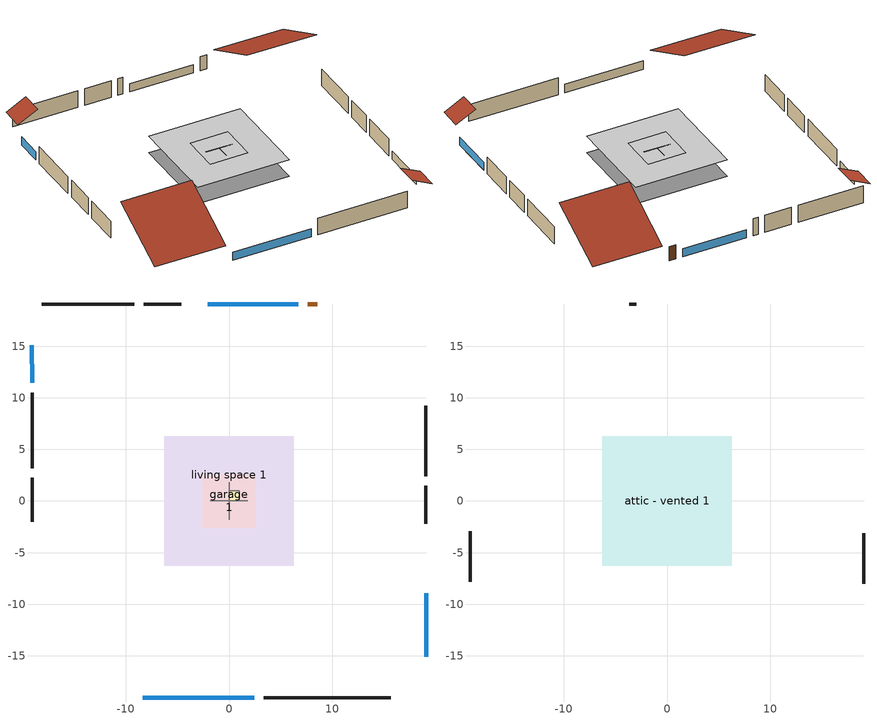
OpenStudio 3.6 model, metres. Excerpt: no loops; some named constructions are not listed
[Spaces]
garage 1
 floor foundation (Slab1 construction): -2.59,-2.59 -2.59,2.59 2.59,2.59 2.59,-2.59 z0
 wall outside (Wall1 construction): -19.08,10.5 -19.08,3.19 z0:2.44
 wall outside (Wall2 construction): -4.6,19.08 -8.26,19.08 z0:2.44
 wall outside (Wall12 construction): 19.08,-2.2 19.08,1.46 z0:2.44
 wall to living space 1 (Wall5 construction Reversed): -1.83,0 1.83,0 z0:2.44
 wall to living space 1 (Wall6 construction Reversed): 0,-1.83 0,1.83 z0:2.44
living space 1
 floor foundation (Slab2 construction): -6.28,-6.28 -6.28,6.28 6.28,6.28 6.28,-6.28 z0
 wall outside (Wall3 construction): 3.36,-19.08 15.65,-19.08 z0:2.44
 wall outside (Wall4 construction): -19.08,2.26 -19.08,-2 z0:2.44
 wall outside (Wall7 construction): -9.19,19.08 -18.15,19.08 z0:2.44
 wall outside (Wall8 construction): 19.08,2.39 19.08,9.21 z0:2.44
 wall outside (AdiabaticWallConstruction): -8.37,-19.08 2.43,-19.08 z0:1.19; -19.08,15.09 -19.08,11.43 z0:1.22; 6.72,19.08 -2.06,19.08 / 19.08,-15.09 19.08,-8.93 z0:1.16
 wall outside (AdiabaticWallConstruction 1): 8.56,19.08 7.65,19.08 z0:2.03
 window (WindowConstruction): -8.37,-19.08 2.43,-19.08 z0:1.19
 window (WindowConstruction 1): -19.08,15.09 -19.08,11.43 z0:1.22
 window (WindowConstruction 2): 6.72,19.08 -2.06,19.08 z0:1.16
 window (WindowConstruction 3): 19.08,-15.09 19.08,-8.93 z0:1.16
 door (Door): 8.56,19.08 7.65,19.08 z0:2.03
air source heat pump airloop ret air space
 floor adiabatic (AdiabaticConst): 0,0 0,1 1,1 1,0 z0
 wall adiabatic (AdiabaticConst): 0,1 0,0 1,0 1,1 0,1 z0:1
 ceiling adiabatic (AdiabaticConst): 1,0 1,1 0,1 0,0 z1
attic - vented 1
 floor to garage 1 (Floor1 construction): -2.59,-2.59 -2.59,2.59 2.59,2.59 2.59,-2.59 z2.44
 floor to living space 1 (Floor2 construction Reversed): -6.28,-6.28 -6.28,6.28 6.28,6.28 6.28,-6.28 z2.44
 wall outside (Wall9 construction): -19.08,-2.93 -19.08,-7.8 z0:2.44
 wall outside (Wall10 construction): 19.08,-8 19.08,-3.13 z0:2.44
 wall outside (Wall11 construction): -2.99,19.08 -3.67,19.08 z0:2.44
 roof outside (Roof1 construction): -9.3,-19.08,2.44 -9.3,-10.33,6.81 -19.08,-10.33,6.81 -19.08,-19.08,2.44
 roof outside (Roof2 construction): -19.08,16.02,2.44 -16.34,16.02,3.81 -16.34,19.08,3.81 -19.08,19.08,2.44
 roof outside (Roof3 construction): 19.08,-16.02,2.44 16.34,-16.02,3.81 16.34,-19.08,3.81 19.08,-19.08,2.44
 roof outside (Roof4 construction): 9.49,19.08,2.44 9.49,10.5,6.73 19.08,10.5,6.73 19.08,19.08,2.44
[Material] Roughness=Rough
Name | Thickness {m} | Conductivity {W/m-K} | Density {kg/m3} | Specific Heat {J/kg-K} | Thermal Absorptance | Solar Absorptance | Visible Absorptance
gypsum board | 0.0127 | 0.160291 | 801 | 837.4 | 0.9 | 0.6 | 0.6
osb sheathing 0.5 in. 2; osb sheathing 0.5 in. 3 | 0.0127 | 0.115458 | 512.64 | 1214.23
wall stud and cavity 2 | 0.1397 | 0.0926261 | 139.0536 | 1170.24 | 0.9 | 0.7 | 0.7
ceiling loosefill ins | 0.169333 | 0.0480833 | 16.02 | 1046.75 | 0.9 | 0.7 | 0.7
ceiling stud and cavity 1 | 0.1397 | 0.0824711 | 65.682 | 1177.47 | 0.9 | 0.7 | 0.7
[Construction]
Wall5 construction: osb sheathing 0.5 in. 2, wall stud and cavity 2, gypsum board
Wall6 construction: osb sheathing 0.5 in. 3, wall stud and cavity 2, gypsum board
Floor2 construction: ceiling loosefill ins, ceiling stud and cavity 1, gypsum board
[Schedule:Ruleset]
Name | Default Day Schedule
trans schedule winter=0.85 summer=0.7 | trans schedule winter=0.85 summer=0.7 default day
cooling season schedule | cooling season schedule default day
natural vent schedule | natural vent schedule default day
[Schedule:Day]
trans schedule winter=0.85 summer=0.7 default day; cooling season schedule default day; cooling season schedule allday1; cooling season schedule allday12; natural vent schedule default day: 24, 0, 0
trans schedule winter=0.85 summer=0.7 allday1; trans schedule winter=0.85 summer=0.7 allday335: 24, 0, 0.85
trans schedule winter=0.85 summer=0.7 allday91: 24, 0, 0.7
cooling season schedule allday4; natural vent schedule avail day: 24, 0, 1
[Schedule:Rule] Apply Monday=Yes; Apply Wednesday=Yes; Apply Friday=Yes; Date Specification Type=DateRange; Start Day=1
Name | Schedule Ruleset | Rule Order | Day Schedule | Apply Sunday | Apply Tuesday | Apply Thursday | Apply Saturday | Start Month | End Month | End Day
trans schedule winter=0.85 summer=0.7 allday ruleset1 | trans schedule winter=0.85 summer=0.7 | 2 | trans schedule winter=0.85 summer=0.7 allday1 | Yes | Yes | Yes | Yes | 1 | 3 | 31
trans schedule winter=0.85 summer=0.7 allday ruleset91 | trans schedule winter=0.85 summer=0.7 | 1 | trans schedule winter=0.85 summer=0.7 allday91 | Yes | Yes | Yes | Yes | 4 | 11 | 30
trans schedule winter=0.85 summer=0.7 allday ruleset335 | trans schedule winter=0.85 summer=0.7 | 0 | trans schedule winter=0.85 summer=0.7 allday335 | Yes | Yes | Yes | Yes | 12 | 12 | 31
cooling season schedule allday ruleset1 | cooling season schedule | 2 | cooling season schedule allday1 | Yes | Yes | Yes | Yes | 1 | 3 | 31
cooling season schedule allday ruleset4 | cooling season schedule | 1 | cooling season schedule allday4 | Yes | Yes | Yes | Yes | 4 | 11 | 30
cooling season schedule allday ruleset12 | cooling season schedule | 0 | cooling season schedule allday12 | Yes | Yes | Yes | Yes | 12 | 12 | 31
natural vent schedule rule | natural vent schedule | 0 | natural vent schedule avail day |  |  |  |  | 1 | 12 | 31
[Schedule:File]
hot_water_clothes_washer: External File=External File 1; Column Number=12; Rows to Skip at Top=1; Number of Hours of Data=8760; Minutes per Item=60
